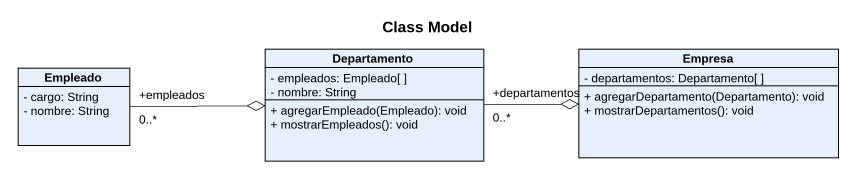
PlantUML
@startuml
title Class Model
hide circle
hide empty members
skinparam classAttributeIconSize 0
class Empleado {
  - cargo: String
  - nombre: String
}
class Departamento {
  - empleados: Empleado[ ]
  - nombre: String
  + agregarEmpleado(Empleado): void
  + mostrarEmpleados(): void
}
class Empresa {
  - departamentos: Departamento[ ]
  + agregarDepartamento(Departamento): void
  + mostrarDepartamentos(): void
}
Empleado "+empleados\n0..*" -right-o Departamento
Departamento "+departamentos\n0..*" -right-o Empresa
@enduml
